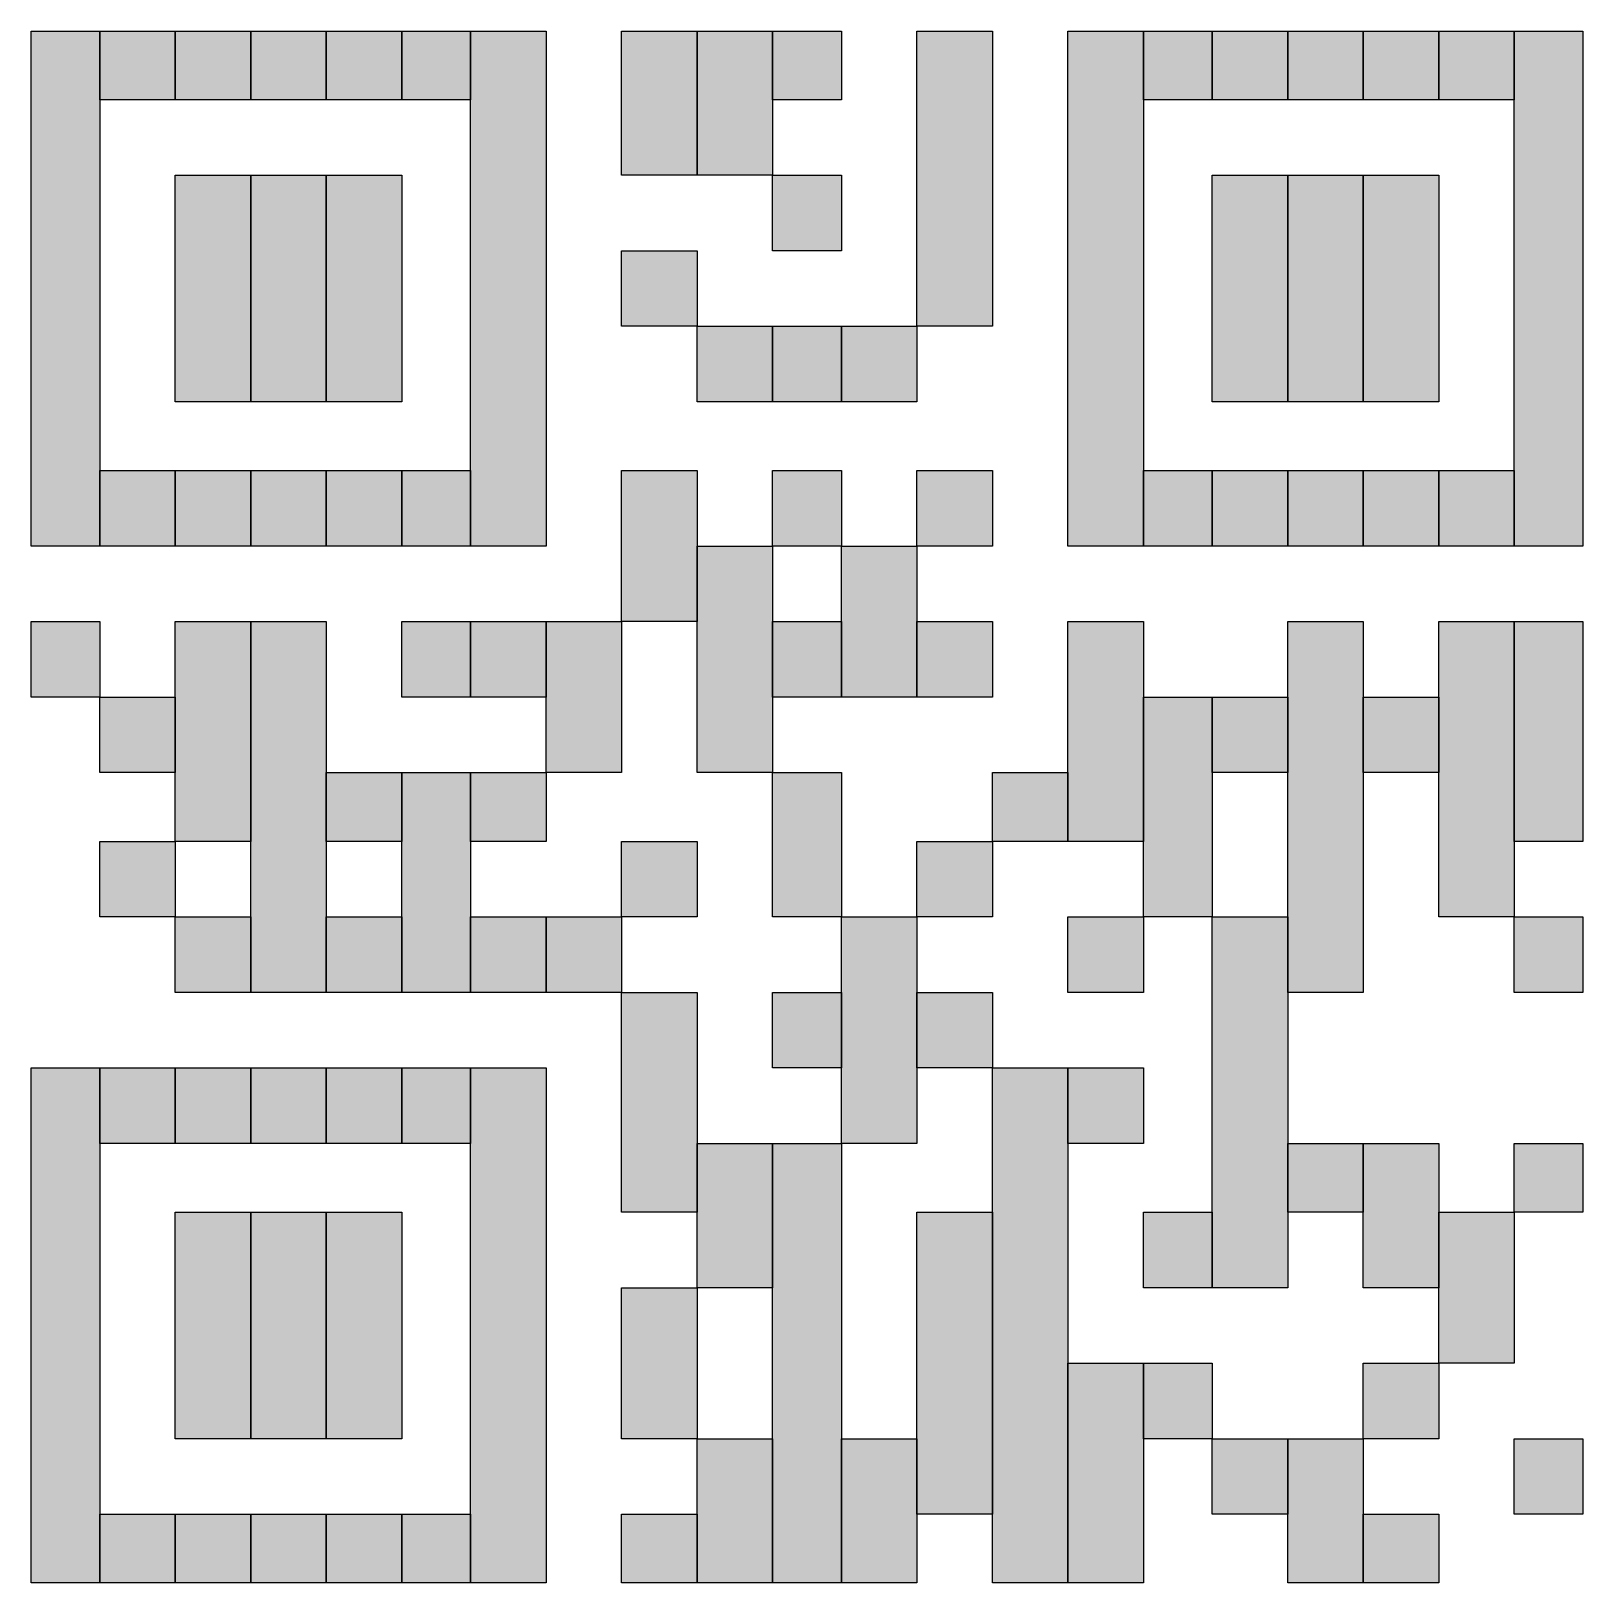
# Model space of a CAD drawing. Extents: x 95 to 115, y 138.5 to 158.5.
import ezdxf

# ---------------------------------------------------------------- set-up
doc = ezdxf.new("R2010")
doc.units = 0
doc.layers.add('LAYER_1', color=5, linetype='CONTINUOUS')

# ---------------------------------------------------------------- blocks, each defined once
blk = doc.blocks.new('AI9-BLK1')
at = {"layer": 'LAYER_1'}
h = blk.add_hatch(color=7, dxfattribs=at)
h.dxf.hatch_style = 2
h.paths.add_polyline_path([(-9.966, 3.351), (-9.966, 9.966), (-9.084, 9.966), (-9.084, 3.351), (-9.966, 3.351)])
h = blk.add_hatch(color=7, dxfattribs=at)
h.dxf.hatch_style = 2
h.paths.add_polyline_path([(-9.084, 9.084), (-9.084, 9.966), (-8.114, 9.966), (-8.114, 9.084), (-9.084, 9.084)])
h = blk.add_hatch(color=7, dxfattribs=at)
h.dxf.hatch_style = 2
h.paths.add_polyline_path([(-8.114, 9.084), (-8.114, 9.966), (-7.144, 9.966), (-7.144, 9.084), (-8.114, 9.084)])
h = blk.add_hatch(color=7, dxfattribs=at)
h.dxf.hatch_style = 2
h.paths.add_polyline_path([(-7.144, 9.084), (-7.144, 9.966), (-6.174, 9.966), (-6.174, 9.084), (-7.144, 9.084)])
h = blk.add_hatch(color=7, dxfattribs=at)
h.dxf.hatch_style = 2
h.paths.add_polyline_path([(-6.174, 9.084), (-6.174, 9.966), (-5.203, 9.966), (-5.203, 9.084), (-6.174, 9.084)])
h = blk.add_hatch(color=7, dxfattribs=at)
h.dxf.hatch_style = 2
h.paths.add_polyline_path([(-5.203, 9.084), (-5.203, 9.966), (-4.322, 9.966), (-4.322, 9.084), (-5.203, 9.084)])
h = blk.add_hatch(color=7, dxfattribs=at)
h.dxf.hatch_style = 2
h.paths.add_polyline_path([(-4.322, 3.351), (-4.322, 9.966), (-3.351, 9.966), (-3.351, 3.351), (-4.322, 3.351)])
h = blk.add_hatch(color=7, dxfattribs=at)
h.dxf.hatch_style = 2
h.paths.add_polyline_path([(-2.381, 8.114), (-2.381, 9.966), (-1.411, 9.966), (-1.411, 8.114), (-2.381, 8.114)])
h = blk.add_hatch(color=7, dxfattribs=at)
h.dxf.hatch_style = 2
h.paths.add_polyline_path([(-1.411, 8.114), (-1.411, 9.966), (-0.441, 9.966), (-0.441, 8.114), (-1.411, 8.114)])
h = blk.add_hatch(color=7, dxfattribs=at)
h.dxf.hatch_style = 2
h.paths.add_polyline_path([(-0.441, 9.084), (-0.441, 9.966), (0.441, 9.966), (0.441, 9.084), (-0.441, 9.084)])
h = blk.add_hatch(color=7, dxfattribs=at)
h.dxf.hatch_style = 2
h.paths.add_polyline_path([(1.411, 6.174), (1.411, 9.966), (2.381, 9.966), (2.381, 6.174), (1.411, 6.174)])
h = blk.add_hatch(color=7, dxfattribs=at)
h.dxf.hatch_style = 2
h.paths.add_polyline_path([(3.351, 3.351), (3.351, 9.966), (4.322, 9.966), (4.322, 3.351), (3.351, 3.351)])
h = blk.add_hatch(color=7, dxfattribs=at)
h.dxf.hatch_style = 2
h.paths.add_polyline_path([(4.322, 9.084), (4.322, 9.966), (5.203, 9.966), (5.203, 9.084), (4.322, 9.084)])
h = blk.add_hatch(color=7, dxfattribs=at)
h.dxf.hatch_style = 2
h.paths.add_polyline_path([(5.203, 9.084), (5.203, 9.966), (6.174, 9.966), (6.174, 9.084), (5.203, 9.084)])
h = blk.add_hatch(color=7, dxfattribs=at)
h.dxf.hatch_style = 2
h.paths.add_polyline_path([(6.174, 9.084), (6.174, 9.966), (7.144, 9.966), (7.144, 9.084), (6.174, 9.084)])
h = blk.add_hatch(color=7, dxfattribs=at)
h.dxf.hatch_style = 2
h.paths.add_polyline_path([(7.144, 9.084), (7.144, 9.966), (8.114, 9.966), (8.114, 9.084), (7.144, 9.084)])
h = blk.add_hatch(color=7, dxfattribs=at)
h.dxf.hatch_style = 2
h.paths.add_polyline_path([(8.114, 9.084), (8.114, 9.966), (9.084, 9.966), (9.084, 9.084), (8.114, 9.084)])
h = blk.add_hatch(color=7, dxfattribs=at)
h.dxf.hatch_style = 2
h.paths.add_polyline_path([(9.084, 3.351), (9.084, 9.966), (9.966, 9.966), (9.966, 3.351), (9.084, 3.351)])
h = blk.add_hatch(color=7, dxfattribs=at)
h.dxf.hatch_style = 2
h.paths.add_polyline_path([(-8.114, 5.203), (-8.114, 8.114), (-7.144, 8.114), (-7.144, 5.203), (-8.114, 5.203)])
h = blk.add_hatch(color=7, dxfattribs=at)
h.dxf.hatch_style = 2
h.paths.add_polyline_path([(-7.144, 5.203), (-7.144, 8.114), (-6.174, 8.114), (-6.174, 5.203), (-7.144, 5.203)])
h = blk.add_hatch(color=7, dxfattribs=at)
h.dxf.hatch_style = 2
h.paths.add_polyline_path([(-6.174, 5.203), (-6.174, 8.114), (-5.203, 8.114), (-5.203, 5.203), (-6.174, 5.203)])
h = blk.add_hatch(color=7, dxfattribs=at)
h.dxf.hatch_style = 2
h.paths.add_polyline_path([(-0.441, 7.144), (-0.441, 8.114), (0.441, 8.114), (0.441, 7.144), (-0.441, 7.144)])
h = blk.add_hatch(color=7, dxfattribs=at)
h.dxf.hatch_style = 2
h.paths.add_polyline_path([(5.203, 5.203), (5.203, 8.114), (6.174, 8.114), (6.174, 5.203), (5.203, 5.203)])
h = blk.add_hatch(color=7, dxfattribs=at)
h.dxf.hatch_style = 2
h.paths.add_polyline_path([(6.174, 5.203), (6.174, 8.114), (7.144, 8.114), (7.144, 5.203), (6.174, 5.203)])
h = blk.add_hatch(color=7, dxfattribs=at)
h.dxf.hatch_style = 2
h.paths.add_polyline_path([(7.144, 5.203), (7.144, 8.114), (8.114, 8.114), (8.114, 5.203), (7.144, 5.203)])
h = blk.add_hatch(color=7, dxfattribs=at)
h.dxf.hatch_style = 2
h.paths.add_polyline_path([(-2.381, 6.174), (-2.381, 7.144), (-1.411, 7.144), (-1.411, 6.174), (-2.381, 6.174)])
h = blk.add_hatch(color=7, dxfattribs=at)
h.dxf.hatch_style = 2
h.paths.add_polyline_path([(-1.411, 5.203), (-1.411, 6.174), (-0.441, 6.174), (-0.441, 5.203), (-1.411, 5.203)])
h = blk.add_hatch(color=7, dxfattribs=at)
h.dxf.hatch_style = 2
h.paths.add_polyline_path([(-0.441, 5.203), (-0.441, 6.174), (0.441, 6.174), (0.441, 5.203), (-0.441, 5.203)])
h = blk.add_hatch(color=7, dxfattribs=at)
h.dxf.hatch_style = 2
h.paths.add_polyline_path([(0.441, 5.203), (0.441, 6.174), (1.411, 6.174), (1.411, 5.203), (0.441, 5.203)])
h = blk.add_hatch(color=7, dxfattribs=at)
h.dxf.hatch_style = 2
h.paths.add_polyline_path([(-9.084, 3.351), (-9.084, 4.321), (-8.114, 4.321), (-8.114, 3.351), (-9.084, 3.351)])
h = blk.add_hatch(color=7, dxfattribs=at)
h.dxf.hatch_style = 2
h.paths.add_polyline_path([(-8.114, 3.351), (-8.114, 4.321), (-7.144, 4.321), (-7.144, 3.351), (-8.114, 3.351)])
h = blk.add_hatch(color=7, dxfattribs=at)
h.dxf.hatch_style = 2
h.paths.add_polyline_path([(-7.144, 3.351), (-7.144, 4.321), (-6.174, 4.321), (-6.174, 3.351), (-7.144, 3.351)])
h = blk.add_hatch(color=7, dxfattribs=at)
h.dxf.hatch_style = 2
h.paths.add_polyline_path([(-6.174, 3.351), (-6.174, 4.321), (-5.203, 4.321), (-5.203, 3.351), (-6.174, 3.351)])
h = blk.add_hatch(color=7, dxfattribs=at)
h.dxf.hatch_style = 2
h.paths.add_polyline_path([(-5.203, 3.351), (-5.203, 4.321), (-4.322, 4.321), (-4.322, 3.351), (-5.203, 3.351)])
h = blk.add_hatch(color=7, dxfattribs=at)
h.dxf.hatch_style = 2
h.paths.add_polyline_path([(-2.381, 2.381), (-2.381, 4.321), (-1.411, 4.321), (-1.411, 2.381), (-2.381, 2.381)])
h = blk.add_hatch(color=7, dxfattribs=at)
h.dxf.hatch_style = 2
h.paths.add_polyline_path([(-0.441, 3.351), (-0.441, 4.321), (0.441, 4.321), (0.441, 3.351), (-0.441, 3.351)])
h = blk.add_hatch(color=7, dxfattribs=at)
h.dxf.hatch_style = 2
h.paths.add_polyline_path([(1.411, 3.351), (1.411, 4.321), (2.381, 4.321), (2.381, 3.351), (1.411, 3.351)])
h = blk.add_hatch(color=7, dxfattribs=at)
h.dxf.hatch_style = 2
h.paths.add_polyline_path([(4.322, 3.351), (4.322, 4.321), (5.203, 4.321), (5.203, 3.351), (4.322, 3.351)])
h = blk.add_hatch(color=7, dxfattribs=at)
h.dxf.hatch_style = 2
h.paths.add_polyline_path([(5.203, 3.351), (5.203, 4.321), (6.174, 4.321), (6.174, 3.351), (5.203, 3.351)])
h = blk.add_hatch(color=7, dxfattribs=at)
h.dxf.hatch_style = 2
h.paths.add_polyline_path([(6.174, 3.351), (6.174, 4.321), (7.144, 4.321), (7.144, 3.351), (6.174, 3.351)])
h = blk.add_hatch(color=7, dxfattribs=at)
h.dxf.hatch_style = 2
h.paths.add_polyline_path([(7.144, 3.351), (7.144, 4.321), (8.114, 4.321), (8.114, 3.351), (7.144, 3.351)])
h = blk.add_hatch(color=7, dxfattribs=at)
h.dxf.hatch_style = 2
h.paths.add_polyline_path([(8.114, 3.351), (8.114, 4.321), (9.084, 4.321), (9.084, 3.351), (8.114, 3.351)])
h = blk.add_hatch(color=7, dxfattribs=at)
h.dxf.hatch_style = 2
h.paths.add_polyline_path([(-1.411, 0.441), (-1.411, 3.351), (-0.441, 3.351), (-0.441, 0.441), (-1.411, 0.441)])
h = blk.add_hatch(color=7, dxfattribs=at)
h.dxf.hatch_style = 2
h.paths.add_polyline_path([(0.441, 1.411), (0.441, 3.351), (1.411, 3.351), (1.411, 1.411), (0.441, 1.411)])
h = blk.add_hatch(color=7, dxfattribs=at)
h.dxf.hatch_style = 2
h.paths.add_polyline_path([(-9.966, 1.411), (-9.966, 2.381), (-9.084, 2.381), (-9.084, 1.411), (-9.966, 1.411)])
h = blk.add_hatch(color=7, dxfattribs=at)
h.dxf.hatch_style = 2
h.paths.add_polyline_path([(-8.114, -0.441), (-8.114, 2.381), (-7.144, 2.381), (-7.144, -0.441), (-8.114, -0.441)])
h = blk.add_hatch(color=7, dxfattribs=at)
h.dxf.hatch_style = 2
h.paths.add_polyline_path([(-7.144, -2.381), (-7.144, 2.381), (-6.174, 2.381), (-6.174, -2.381), (-7.144, -2.381)])
h = blk.add_hatch(color=7, dxfattribs=at)
h.dxf.hatch_style = 2
h.paths.add_polyline_path([(-5.203, 1.411), (-5.203, 2.381), (-4.322, 2.381), (-4.322, 1.411), (-5.203, 1.411)])
h = blk.add_hatch(color=7, dxfattribs=at)
h.dxf.hatch_style = 2
h.paths.add_polyline_path([(-4.322, 1.411), (-4.322, 2.381), (-3.351, 2.381), (-3.351, 1.411), (-4.322, 1.411)])
h = blk.add_hatch(color=7, dxfattribs=at)
h.dxf.hatch_style = 2
h.paths.add_polyline_path([(-3.351, 0.441), (-3.351, 2.381), (-2.381, 2.381), (-2.381, 0.441), (-3.351, 0.441)])
h = blk.add_hatch(color=7, dxfattribs=at)
h.dxf.hatch_style = 2
h.paths.add_polyline_path([(-0.441, 1.411), (-0.441, 2.381), (0.441, 2.381), (0.441, 1.411), (-0.441, 1.411)])
h = blk.add_hatch(color=7, dxfattribs=at)
h.dxf.hatch_style = 2
h.paths.add_polyline_path([(1.411, 1.411), (1.411, 2.381), (2.381, 2.381), (2.381, 1.411), (1.411, 1.411)])
h = blk.add_hatch(color=7, dxfattribs=at)
h.dxf.hatch_style = 2
h.paths.add_polyline_path([(3.351, -0.441), (3.351, 2.381), (4.322, 2.381), (4.322, -0.441), (3.351, -0.441)])
h = blk.add_hatch(color=7, dxfattribs=at)
h.dxf.hatch_style = 2
h.paths.add_polyline_path([(6.174, -2.381), (6.174, 2.381), (7.144, 2.381), (7.144, -2.381), (6.174, -2.381)])
h = blk.add_hatch(color=7, dxfattribs=at)
h.dxf.hatch_style = 2
h.paths.add_polyline_path([(8.114, -1.411), (8.114, 2.381), (9.084, 2.381), (9.084, -1.411), (8.114, -1.411)])
h = blk.add_hatch(color=7, dxfattribs=at)
h.dxf.hatch_style = 2
h.paths.add_polyline_path([(9.084, -0.441), (9.084, 2.381), (9.966, 2.381), (9.966, -0.441), (9.084, -0.441)])
h = blk.add_hatch(color=7, dxfattribs=at)
h.dxf.hatch_style = 2
h.paths.add_polyline_path([(-9.084, 0.441), (-9.084, 1.411), (-8.114, 1.411), (-8.114, 0.441), (-9.084, 0.441)])
h = blk.add_hatch(color=7, dxfattribs=at)
h.dxf.hatch_style = 2
h.paths.add_polyline_path([(4.322, -1.411), (4.322, 1.411), (5.203, 1.411), (5.203, -1.411), (4.322, -1.411)])
h = blk.add_hatch(color=7, dxfattribs=at)
h.dxf.hatch_style = 2
h.paths.add_polyline_path([(5.203, 0.441), (5.203, 1.411), (6.174, 1.411), (6.174, 0.441), (5.203, 0.441)])
h = blk.add_hatch(color=7, dxfattribs=at)
h.dxf.hatch_style = 2
h.paths.add_polyline_path([(7.144, 0.441), (7.144, 1.411), (8.114, 1.411), (8.114, 0.441), (7.144, 0.441)])
h = blk.add_hatch(color=7, dxfattribs=at)
h.dxf.hatch_style = 2
h.paths.add_polyline_path([(-6.174, -0.441), (-6.174, 0.441), (-5.203, 0.441), (-5.203, -0.441), (-6.174, -0.441)])
h = blk.add_hatch(color=7, dxfattribs=at)
h.dxf.hatch_style = 2
h.paths.add_polyline_path([(-5.203, -2.381), (-5.203, 0.441), (-4.322, 0.441), (-4.322, -2.381), (-5.203, -2.381)])
h = blk.add_hatch(color=7, dxfattribs=at)
h.dxf.hatch_style = 2
h.paths.add_polyline_path([(-4.322, -0.441), (-4.322, 0.441), (-3.351, 0.441), (-3.351, -0.441), (-4.322, -0.441)])
h = blk.add_hatch(color=7, dxfattribs=at)
h.dxf.hatch_style = 2
h.paths.add_polyline_path([(-0.441, -1.411), (-0.441, 0.441), (0.441, 0.441), (0.441, -1.411), (-0.441, -1.411)])
h = blk.add_hatch(color=7, dxfattribs=at)
h.dxf.hatch_style = 2
h.paths.add_polyline_path([(2.381, -0.441), (2.381, 0.441), (3.351, 0.441), (3.351, -0.441), (2.381, -0.441)])
h = blk.add_hatch(color=7, dxfattribs=at)
h.dxf.hatch_style = 2
h.paths.add_polyline_path([(-9.084, -1.411), (-9.084, -0.441), (-8.114, -0.441), (-8.114, -1.411), (-9.084, -1.411)])
h = blk.add_hatch(color=7, dxfattribs=at)
h.dxf.hatch_style = 2
h.paths.add_polyline_path([(-2.381, -1.411), (-2.381, -0.441), (-1.411, -0.441), (-1.411, -1.411), (-2.381, -1.411)])
h = blk.add_hatch(color=7, dxfattribs=at)
h.dxf.hatch_style = 2
h.paths.add_polyline_path([(1.411, -1.411), (1.411, -0.441), (2.381, -0.441), (2.381, -1.411), (1.411, -1.411)])
h = blk.add_hatch(color=7, dxfattribs=at)
h.dxf.hatch_style = 2
h.paths.add_polyline_path([(-8.114, -2.381), (-8.114, -1.411), (-7.144, -1.411), (-7.144, -2.381), (-8.114, -2.381)])
h = blk.add_hatch(color=7, dxfattribs=at)
h.dxf.hatch_style = 2
h.paths.add_polyline_path([(-6.174, -2.381), (-6.174, -1.411), (-5.203, -1.411), (-5.203, -2.381), (-6.174, -2.381)])
h = blk.add_hatch(color=7, dxfattribs=at)
h.dxf.hatch_style = 2
h.paths.add_polyline_path([(-4.322, -2.381), (-4.322, -1.411), (-3.351, -1.411), (-3.351, -2.381), (-4.322, -2.381)])
h = blk.add_hatch(color=7, dxfattribs=at)
h.dxf.hatch_style = 2
h.paths.add_polyline_path([(-3.351, -2.381), (-3.351, -1.411), (-2.381, -1.411), (-2.381, -2.381), (-3.351, -2.381)])
h = blk.add_hatch(color=7, dxfattribs=at)
h.dxf.hatch_style = 2
h.paths.add_polyline_path([(0.441, -4.321), (0.441, -1.411), (1.411, -1.411), (1.411, -4.321), (0.441, -4.321)])
h = blk.add_hatch(color=7, dxfattribs=at)
h.dxf.hatch_style = 2
h.paths.add_polyline_path([(3.351, -2.381), (3.351, -1.411), (4.322, -1.411), (4.322, -2.381), (3.351, -2.381)])
h = blk.add_hatch(color=7, dxfattribs=at)
h.dxf.hatch_style = 2
h.paths.add_polyline_path([(5.203, -6.174), (5.203, -1.411), (6.174, -1.411), (6.174, -6.174), (5.203, -6.174)])
h = blk.add_hatch(color=7, dxfattribs=at)
h.dxf.hatch_style = 2
h.paths.add_polyline_path([(9.084, -2.381), (9.084, -1.411), (9.966, -1.411), (9.966, -2.381), (9.084, -2.381)])
h = blk.add_hatch(color=7, dxfattribs=at)
h.dxf.hatch_style = 2
h.paths.add_polyline_path([(-2.381, -5.203), (-2.381, -2.381), (-1.411, -2.381), (-1.411, -5.203), (-2.381, -5.203)])
h = blk.add_hatch(color=7, dxfattribs=at)
h.dxf.hatch_style = 2
h.paths.add_polyline_path([(-0.441, -3.351), (-0.441, -2.381), (0.441, -2.381), (0.441, -3.351), (-0.441, -3.351)])
h = blk.add_hatch(color=7, dxfattribs=at)
h.dxf.hatch_style = 2
h.paths.add_polyline_path([(1.411, -3.351), (1.411, -2.381), (2.381, -2.381), (2.381, -3.351), (1.411, -3.351)])
h = blk.add_hatch(color=7, dxfattribs=at)
h.dxf.hatch_style = 2
h.paths.add_polyline_path([(-9.966, -9.966), (-9.966, -3.351), (-9.084, -3.351), (-9.084, -9.966), (-9.966, -9.966)])
h = blk.add_hatch(color=7, dxfattribs=at)
h.dxf.hatch_style = 2
h.paths.add_polyline_path([(-9.084, -4.321), (-9.084, -3.351), (-8.114, -3.351), (-8.114, -4.321), (-9.084, -4.321)])
h = blk.add_hatch(color=7, dxfattribs=at)
h.dxf.hatch_style = 2
h.paths.add_polyline_path([(-8.114, -4.321), (-8.114, -3.351), (-7.144, -3.351), (-7.144, -4.321), (-8.114, -4.321)])
h = blk.add_hatch(color=7, dxfattribs=at)
h.dxf.hatch_style = 2
h.paths.add_polyline_path([(-7.144, -4.321), (-7.144, -3.351), (-6.174, -3.351), (-6.174, -4.321), (-7.144, -4.321)])
h = blk.add_hatch(color=7, dxfattribs=at)
h.dxf.hatch_style = 2
h.paths.add_polyline_path([(-6.174, -4.321), (-6.174, -3.351), (-5.203, -3.351), (-5.203, -4.321), (-6.174, -4.321)])
h = blk.add_hatch(color=7, dxfattribs=at)
h.dxf.hatch_style = 2
h.paths.add_polyline_path([(-5.203, -4.321), (-5.203, -3.351), (-4.322, -3.351), (-4.322, -4.321), (-5.203, -4.321)])
h = blk.add_hatch(color=7, dxfattribs=at)
h.dxf.hatch_style = 2
h.paths.add_polyline_path([(-4.322, -9.966), (-4.322, -3.351), (-3.351, -3.351), (-3.351, -9.966), (-4.322, -9.966)])
h = blk.add_hatch(color=7, dxfattribs=at)
h.dxf.hatch_style = 2
h.paths.add_polyline_path([(2.381, -9.966), (2.381, -3.351), (3.351, -3.351), (3.351, -9.966), (2.381, -9.966)])
h = blk.add_hatch(color=7, dxfattribs=at)
h.dxf.hatch_style = 2
h.paths.add_polyline_path([(3.351, -4.321), (3.351, -3.351), (4.322, -3.351), (4.322, -4.321), (3.351, -4.321)])
h = blk.add_hatch(color=7, dxfattribs=at)
h.dxf.hatch_style = 2
h.paths.add_polyline_path([(-1.411, -6.174), (-1.411, -4.321), (-0.441, -4.321), (-0.441, -6.174), (-1.411, -6.174)])
h = blk.add_hatch(color=7, dxfattribs=at)
h.dxf.hatch_style = 2
h.paths.add_polyline_path([(-0.441, -9.966), (-0.441, -4.321), (0.441, -4.321), (0.441, -9.966), (-0.441, -9.966)])
h = blk.add_hatch(color=7, dxfattribs=at)
h.dxf.hatch_style = 2
h.paths.add_polyline_path([(6.174, -5.203), (6.174, -4.321), (7.144, -4.321), (7.144, -5.203), (6.174, -5.203)])
h = blk.add_hatch(color=7, dxfattribs=at)
h.dxf.hatch_style = 2
h.paths.add_polyline_path([(7.144, -6.174), (7.144, -4.321), (8.114, -4.321), (8.114, -6.174), (7.144, -6.174)])
h = blk.add_hatch(color=7, dxfattribs=at)
h.dxf.hatch_style = 2
h.paths.add_polyline_path([(9.084, -5.203), (9.084, -4.321), (9.966, -4.321), (9.966, -5.203), (9.084, -5.203)])
h = blk.add_hatch(color=7, dxfattribs=at)
h.dxf.hatch_style = 2
h.paths.add_polyline_path([(-8.114, -8.114), (-8.114, -5.203), (-7.144, -5.203), (-7.144, -8.114), (-8.114, -8.114)])
h = blk.add_hatch(color=7, dxfattribs=at)
h.dxf.hatch_style = 2
h.paths.add_polyline_path([(-7.144, -8.114), (-7.144, -5.203), (-6.174, -5.203), (-6.174, -8.114), (-7.144, -8.114)])
h = blk.add_hatch(color=7, dxfattribs=at)
h.dxf.hatch_style = 2
h.paths.add_polyline_path([(-6.174, -8.114), (-6.174, -5.203), (-5.203, -5.203), (-5.203, -8.114), (-6.174, -8.114)])
h = blk.add_hatch(color=7, dxfattribs=at)
h.dxf.hatch_style = 2
h.paths.add_polyline_path([(1.411, -9.084), (1.411, -5.203), (2.381, -5.203), (2.381, -9.084), (1.411, -9.084)])
h = blk.add_hatch(color=7, dxfattribs=at)
h.dxf.hatch_style = 2
h.paths.add_polyline_path([(4.322, -6.174), (4.322, -5.203), (5.203, -5.203), (5.203, -6.174), (4.322, -6.174)])
h = blk.add_hatch(color=7, dxfattribs=at)
h.dxf.hatch_style = 2
h.paths.add_polyline_path([(8.114, -7.144), (8.114, -5.203), (9.084, -5.203), (9.084, -7.144), (8.114, -7.144)])
h = blk.add_hatch(color=7, dxfattribs=at)
h.dxf.hatch_style = 2
h.paths.add_polyline_path([(-2.381, -8.114), (-2.381, -6.174), (-1.411, -6.174), (-1.411, -8.114), (-2.381, -8.114)])
h = blk.add_hatch(color=7, dxfattribs=at)
h.dxf.hatch_style = 2
h.paths.add_polyline_path([(3.351, -9.966), (3.351, -7.144), (4.322, -7.144), (4.322, -9.966), (3.351, -9.966)])
h = blk.add_hatch(color=7, dxfattribs=at)
h.dxf.hatch_style = 2
h.paths.add_polyline_path([(4.322, -8.114), (4.322, -7.144), (5.203, -7.144), (5.203, -8.114), (4.322, -8.114)])
h = blk.add_hatch(color=7, dxfattribs=at)
h.dxf.hatch_style = 2
h.paths.add_polyline_path([(7.144, -8.114), (7.144, -7.144), (8.114, -7.144), (8.114, -8.114), (7.144, -8.114)])
h = blk.add_hatch(color=7, dxfattribs=at)
h.dxf.hatch_style = 2
h.paths.add_polyline_path([(-1.411, -9.966), (-1.411, -8.114), (-0.441, -8.114), (-0.441, -9.966), (-1.411, -9.966)])
h = blk.add_hatch(color=7, dxfattribs=at)
h.dxf.hatch_style = 2
h.paths.add_polyline_path([(0.441, -9.966), (0.441, -8.114), (1.411, -8.114), (1.411, -9.966), (0.441, -9.966)])
h = blk.add_hatch(color=7, dxfattribs=at)
h.dxf.hatch_style = 2
h.paths.add_polyline_path([(5.203, -9.084), (5.203, -8.114), (6.174, -8.114), (6.174, -9.084), (5.203, -9.084)])
h = blk.add_hatch(color=7, dxfattribs=at)
h.dxf.hatch_style = 2
h.paths.add_polyline_path([(6.174, -9.966), (6.174, -8.114), (7.144, -8.114), (7.144, -9.966), (6.174, -9.966)])
h = blk.add_hatch(color=7, dxfattribs=at)
h.dxf.hatch_style = 2
h.paths.add_polyline_path([(9.084, -9.084), (9.084, -8.114), (9.966, -8.114), (9.966, -9.084), (9.084, -9.084)])
h = blk.add_hatch(color=7, dxfattribs=at)
h.dxf.hatch_style = 2
h.paths.add_polyline_path([(-9.084, -9.966), (-9.084, -9.084), (-8.114, -9.084), (-8.114, -9.966), (-9.084, -9.966)])
h = blk.add_hatch(color=7, dxfattribs=at)
h.dxf.hatch_style = 2
h.paths.add_polyline_path([(-8.114, -9.966), (-8.114, -9.084), (-7.144, -9.084), (-7.144, -9.966), (-8.114, -9.966)])
h = blk.add_hatch(color=7, dxfattribs=at)
h.dxf.hatch_style = 2
h.paths.add_polyline_path([(-7.144, -9.966), (-7.144, -9.084), (-6.174, -9.084), (-6.174, -9.966), (-7.144, -9.966)])
h = blk.add_hatch(color=7, dxfattribs=at)
h.dxf.hatch_style = 2
h.paths.add_polyline_path([(-6.174, -9.966), (-6.174, -9.084), (-5.203, -9.084), (-5.203, -9.966), (-6.174, -9.966)])
h = blk.add_hatch(color=7, dxfattribs=at)
h.dxf.hatch_style = 2
h.paths.add_polyline_path([(-5.203, -9.966), (-5.203, -9.084), (-4.322, -9.084), (-4.322, -9.966), (-5.203, -9.966)])
h = blk.add_hatch(color=7, dxfattribs=at)
h.dxf.hatch_style = 2
h.paths.add_polyline_path([(-2.381, -9.966), (-2.381, -9.084), (-1.411, -9.084), (-1.411, -9.966), (-2.381, -9.966)])
h = blk.add_hatch(color=7, dxfattribs=at)
h.dxf.hatch_style = 2
h.paths.add_polyline_path([(7.144, -9.966), (7.144, -9.084), (8.114, -9.084), (8.114, -9.966), (7.144, -9.966)])
at = {"layer": 'LAYER_1', "color": 7}
for points in [[(-9.966, 3.351), (-9.966, 9.966), (-9.084, 9.966), (-9.084, 3.351), (-9.966, 3.351)], [(-9.084, 9.084), (-9.084, 9.966), (-8.114, 9.966), (-8.114, 9.084), (-9.084, 9.084)], [(-8.114, 9.084), (-8.114, 9.966), (-7.144, 9.966), (-7.144, 9.084), (-8.114, 9.084)], [(-7.144, 9.084), (-7.144, 9.966), (-6.174, 9.966), (-6.174, 9.084), (-7.144, 9.084)], [(-6.174, 9.084), (-6.174, 9.966), (-5.203, 9.966), (-5.203, 9.084), (-6.174, 9.084)], [(-5.203, 9.084), (-5.203, 9.966), (-4.322, 9.966), (-4.322, 9.084), (-5.203, 9.084)], [(-4.322, 3.351), (-4.322, 9.966), (-3.351, 9.966), (-3.351, 3.351), (-4.322, 3.351)], [(-2.381, 8.114), (-2.381, 9.966), (-1.411, 9.966), (-1.411, 8.114), (-2.381, 8.114)], [(-1.411, 8.114), (-1.411, 9.966), (-0.441, 9.966), (-0.441, 8.114), (-1.411, 8.114)], [(-0.441, 9.084), (-0.441, 9.966), (0.441, 9.966), (0.441, 9.084), (-0.441, 9.084)], [(1.411, 6.174), (1.411, 9.966), (2.381, 9.966), (2.381, 6.174), (1.411, 6.174)], [(3.351, 3.351), (3.351, 9.966), (4.322, 9.966), (4.322, 3.351), (3.351, 3.351)], [(4.322, 9.084), (4.322, 9.966), (5.203, 9.966), (5.203, 9.084), (4.322, 9.084)], [(5.203, 9.084), (5.203, 9.966), (6.174, 9.966), (6.174, 9.084), (5.203, 9.084)], [(6.174, 9.084), (6.174, 9.966), (7.144, 9.966), (7.144, 9.084), (6.174, 9.084)], [(7.144, 9.084), (7.144, 9.966), (8.114, 9.966), (8.114, 9.084), (7.144, 9.084)], [(8.114, 9.084), (8.114, 9.966), (9.084, 9.966), (9.084, 9.084), (8.114, 9.084)], [(9.084, 3.351), (9.084, 9.966), (9.966, 9.966), (9.966, 3.351), (9.084, 3.351)], [(-8.114, 5.203), (-8.114, 8.114), (-7.144, 8.114), (-7.144, 5.203), (-8.114, 5.203)], [(-7.144, 5.203), (-7.144, 8.114), (-6.174, 8.114), (-6.174, 5.203), (-7.144, 5.203)], [(-6.174, 5.203), (-6.174, 8.114), (-5.203, 8.114), (-5.203, 5.203), (-6.174, 5.203)], [(-0.441, 7.144), (-0.441, 8.114), (0.441, 8.114), (0.441, 7.144), (-0.441, 7.144)], [(5.203, 5.203), (5.203, 8.114), (6.174, 8.114), (6.174, 5.203), (5.203, 5.203)], [(6.174, 5.203), (6.174, 8.114), (7.144, 8.114), (7.144, 5.203), (6.174, 5.203)], [(7.144, 5.203), (7.144, 8.114), (8.114, 8.114), (8.114, 5.203), (7.144, 5.203)], [(-2.381, 6.174), (-2.381, 7.144), (-1.411, 7.144), (-1.411, 6.174), (-2.381, 6.174)], [(-1.411, 5.203), (-1.411, 6.174), (-0.441, 6.174), (-0.441, 5.203), (-1.411, 5.203)], [(-0.441, 5.203), (-0.441, 6.174), (0.441, 6.174), (0.441, 5.203), (-0.441, 5.203)], [(0.441, 5.203), (0.441, 6.174), (1.411, 6.174), (1.411, 5.203), (0.441, 5.203)], [(-9.084, 3.351), (-9.084, 4.321), (-8.114, 4.321), (-8.114, 3.351), (-9.084, 3.351)], [(-8.114, 3.351), (-8.114, 4.321), (-7.144, 4.321), (-7.144, 3.351), (-8.114, 3.351)], [(-7.144, 3.351), (-7.144, 4.321), (-6.174, 4.321), (-6.174, 3.351), (-7.144, 3.351)], [(-6.174, 3.351), (-6.174, 4.321), (-5.203, 4.321), (-5.203, 3.351), (-6.174, 3.351)], [(-5.203, 3.351), (-5.203, 4.321), (-4.322, 4.321), (-4.322, 3.351), (-5.203, 3.351)], [(-2.381, 2.381), (-2.381, 4.321), (-1.411, 4.321), (-1.411, 2.381), (-2.381, 2.381)], [(-0.441, 3.351), (-0.441, 4.321), (0.441, 4.321), (0.441, 3.351), (-0.441, 3.351)], [(1.411, 3.351), (1.411, 4.321), (2.381, 4.321), (2.381, 3.351), (1.411, 3.351)], [(4.322, 3.351), (4.322, 4.321), (5.203, 4.321), (5.203, 3.351), (4.322, 3.351)], [(5.203, 3.351), (5.203, 4.321), (6.174, 4.321), (6.174, 3.351), (5.203, 3.351)], [(6.174, 3.351), (6.174, 4.321), (7.144, 4.321), (7.144, 3.351), (6.174, 3.351)], [(7.144, 3.351), (7.144, 4.321), (8.114, 4.321), (8.114, 3.351), (7.144, 3.351)], [(8.114, 3.351), (8.114, 4.321), (9.084, 4.321), (9.084, 3.351), (8.114, 3.351)], [(-1.411, 0.441), (-1.411, 3.351), (-0.441, 3.351), (-0.441, 0.441), (-1.411, 0.441)], [(0.441, 1.411), (0.441, 3.351), (1.411, 3.351), (1.411, 1.411), (0.441, 1.411)], [(-9.966, 1.411), (-9.966, 2.381), (-9.084, 2.381), (-9.084, 1.411), (-9.966, 1.411)], [(-8.114, -0.441), (-8.114, 2.381), (-7.144, 2.381), (-7.144, -0.441), (-8.114, -0.441)], [(-7.144, -2.381), (-7.144, 2.381), (-6.174, 2.381), (-6.174, -2.381), (-7.144, -2.381)], [(-5.203, 1.411), (-5.203, 2.381), (-4.322, 2.381), (-4.322, 1.411), (-5.203, 1.411)], [(-4.322, 1.411), (-4.322, 2.381), (-3.351, 2.381), (-3.351, 1.411), (-4.322, 1.411)], [(-3.351, 0.441), (-3.351, 2.381), (-2.381, 2.381), (-2.381, 0.441), (-3.351, 0.441)], [(-0.441, 1.411), (-0.441, 2.381), (0.441, 2.381), (0.441, 1.411), (-0.441, 1.411)], [(1.411, 1.411), (1.411, 2.381), (2.381, 2.381), (2.381, 1.411), (1.411, 1.411)], [(3.351, -0.441), (3.351, 2.381), (4.322, 2.381), (4.322, -0.441), (3.351, -0.441)], [(6.174, -2.381), (6.174, 2.381), (7.144, 2.381), (7.144, -2.381), (6.174, -2.381)], [(8.114, -1.411), (8.114, 2.381), (9.084, 2.381), (9.084, -1.411), (8.114, -1.411)], [(9.084, -0.441), (9.084, 2.381), (9.966, 2.381), (9.966, -0.441), (9.084, -0.441)], [(-9.084, 0.441), (-9.084, 1.411), (-8.114, 1.411), (-8.114, 0.441), (-9.084, 0.441)], [(4.322, -1.411), (4.322, 1.411), (5.203, 1.411), (5.203, -1.411), (4.322, -1.411)], [(5.203, 0.441), (5.203, 1.411), (6.174, 1.411), (6.174, 0.441), (5.203, 0.441)], [(7.144, 0.441), (7.144, 1.411), (8.114, 1.411), (8.114, 0.441), (7.144, 0.441)], [(-6.174, -0.441), (-6.174, 0.441), (-5.203, 0.441), (-5.203, -0.441), (-6.174, -0.441)], [(-5.203, -2.381), (-5.203, 0.441), (-4.322, 0.441), (-4.322, -2.381), (-5.203, -2.381)], [(-4.322, -0.441), (-4.322, 0.441), (-3.351, 0.441), (-3.351, -0.441), (-4.322, -0.441)], [(-0.441, -1.411), (-0.441, 0.441), (0.441, 0.441), (0.441, -1.411), (-0.441, -1.411)], [(2.381, -0.441), (2.381, 0.441), (3.351, 0.441), (3.351, -0.441), (2.381, -0.441)], [(-9.084, -1.411), (-9.084, -0.441), (-8.114, -0.441), (-8.114, -1.411), (-9.084, -1.411)], [(-2.381, -1.411), (-2.381, -0.441), (-1.411, -0.441), (-1.411, -1.411), (-2.381, -1.411)], [(1.411, -1.411), (1.411, -0.441), (2.381, -0.441), (2.381, -1.411), (1.411, -1.411)], [(-8.114, -2.381), (-8.114, -1.411), (-7.144, -1.411), (-7.144, -2.381), (-8.114, -2.381)], [(-6.174, -2.381), (-6.174, -1.411), (-5.203, -1.411), (-5.203, -2.381), (-6.174, -2.381)], [(-4.322, -2.381), (-4.322, -1.411), (-3.351, -1.411), (-3.351, -2.381), (-4.322, -2.381)], [(-3.351, -2.381), (-3.351, -1.411), (-2.381, -1.411), (-2.381, -2.381), (-3.351, -2.381)], [(0.441, -4.321), (0.441, -1.411), (1.411, -1.411), (1.411, -4.321), (0.441, -4.321)], [(3.351, -2.381), (3.351, -1.411), (4.322, -1.411), (4.322, -2.381), (3.351, -2.381)], [(5.203, -6.174), (5.203, -1.411), (6.174, -1.411), (6.174, -6.174), (5.203, -6.174)], [(9.084, -2.381), (9.084, -1.411), (9.966, -1.411), (9.966, -2.381), (9.084, -2.381)], [(-2.381, -5.203), (-2.381, -2.381), (-1.411, -2.381), (-1.411, -5.203), (-2.381, -5.203)], [(-0.441, -3.351), (-0.441, -2.381), (0.441, -2.381), (0.441, -3.351), (-0.441, -3.351)], [(1.411, -3.351), (1.411, -2.381), (2.381, -2.381), (2.381, -3.351), (1.411, -3.351)], [(-9.966, -9.966), (-9.966, -3.351), (-9.084, -3.351), (-9.084, -9.966), (-9.966, -9.966)], [(-9.084, -4.321), (-9.084, -3.351), (-8.114, -3.351), (-8.114, -4.321), (-9.084, -4.321)], [(-8.114, -4.321), (-8.114, -3.351), (-7.144, -3.351), (-7.144, -4.321), (-8.114, -4.321)], [(-7.144, -4.321), (-7.144, -3.351), (-6.174, -3.351), (-6.174, -4.321), (-7.144, -4.321)], [(-6.174, -4.321), (-6.174, -3.351), (-5.203, -3.351), (-5.203, -4.321), (-6.174, -4.321)], [(-5.203, -4.321), (-5.203, -3.351), (-4.322, -3.351), (-4.322, -4.321), (-5.203, -4.321)], [(-4.322, -9.966), (-4.322, -3.351), (-3.351, -3.351), (-3.351, -9.966), (-4.322, -9.966)], [(2.381, -9.966), (2.381, -3.351), (3.351, -3.351), (3.351, -9.966), (2.381, -9.966)], [(3.351, -4.321), (3.351, -3.351), (4.322, -3.351), (4.322, -4.321), (3.351, -4.321)], [(-1.411, -6.174), (-1.411, -4.321), (-0.441, -4.321), (-0.441, -6.174), (-1.411, -6.174)], [(-0.441, -9.966), (-0.441, -4.321), (0.441, -4.321), (0.441, -9.966), (-0.441, -9.966)], [(6.174, -5.203), (6.174, -4.321), (7.144, -4.321), (7.144, -5.203), (6.174, -5.203)], [(7.144, -6.174), (7.144, -4.321), (8.114, -4.321), (8.114, -6.174), (7.144, -6.174)], [(9.084, -5.203), (9.084, -4.321), (9.966, -4.321), (9.966, -5.203), (9.084, -5.203)], [(-8.114, -8.114), (-8.114, -5.203), (-7.144, -5.203), (-7.144, -8.114), (-8.114, -8.114)], [(-7.144, -8.114), (-7.144, -5.203), (-6.174, -5.203), (-6.174, -8.114), (-7.144, -8.114)], [(-6.174, -8.114), (-6.174, -5.203), (-5.203, -5.203), (-5.203, -8.114), (-6.174, -8.114)], [(1.411, -9.084), (1.411, -5.203), (2.381, -5.203), (2.381, -9.084), (1.411, -9.084)], [(4.322, -6.174), (4.322, -5.203), (5.203, -5.203), (5.203, -6.174), (4.322, -6.174)], [(8.114, -7.144), (8.114, -5.203), (9.084, -5.203), (9.084, -7.144), (8.114, -7.144)], [(-2.381, -8.114), (-2.381, -6.174), (-1.411, -6.174), (-1.411, -8.114), (-2.381, -8.114)], [(3.351, -9.966), (3.351, -7.144), (4.322, -7.144), (4.322, -9.966), (3.351, -9.966)], [(4.322, -8.114), (4.322, -7.144), (5.203, -7.144), (5.203, -8.114), (4.322, -8.114)], [(7.144, -8.114), (7.144, -7.144), (8.114, -7.144), (8.114, -8.114), (7.144, -8.114)], [(-1.411, -9.966), (-1.411, -8.114), (-0.441, -8.114), (-0.441, -9.966), (-1.411, -9.966)], [(0.441, -9.966), (0.441, -8.114), (1.411, -8.114), (1.411, -9.966), (0.441, -9.966)], [(5.203, -9.084), (5.203, -8.114), (6.174, -8.114), (6.174, -9.084), (5.203, -9.084)], [(6.174, -9.966), (6.174, -8.114), (7.144, -8.114), (7.144, -9.966), (6.174, -9.966)], [(9.084, -9.084), (9.084, -8.114), (9.966, -8.114), (9.966, -9.084), (9.084, -9.084)], [(-9.084, -9.966), (-9.084, -9.084), (-8.114, -9.084), (-8.114, -9.966), (-9.084, -9.966)], [(-8.114, -9.966), (-8.114, -9.084), (-7.144, -9.084), (-7.144, -9.966), (-8.114, -9.966)], [(-7.144, -9.966), (-7.144, -9.084), (-6.174, -9.084), (-6.174, -9.966), (-7.144, -9.966)], [(-6.174, -9.966), (-6.174, -9.084), (-5.203, -9.084), (-5.203, -9.966), (-6.174, -9.966)], [(-5.203, -9.966), (-5.203, -9.084), (-4.322, -9.084), (-4.322, -9.966), (-5.203, -9.966)], [(-2.381, -9.966), (-2.381, -9.084), (-1.411, -9.084), (-1.411, -9.966), (-2.381, -9.966)], [(7.144, -9.966), (7.144, -9.084), (8.114, -9.084), (8.114, -9.966), (7.144, -9.966)]]:
    blk.add_lwpolyline(points, close=True, dxfattribs=at)

msp = doc.modelspace()

# ---------------------------------------------------------------- block references
at = {"layer": 'LAYER_1', "color": 7}
msp.add_blockref('AI9-BLK1', (104.999965, 148.500066), dxfattribs=at)

doc.saveas('drawing.dxf')
